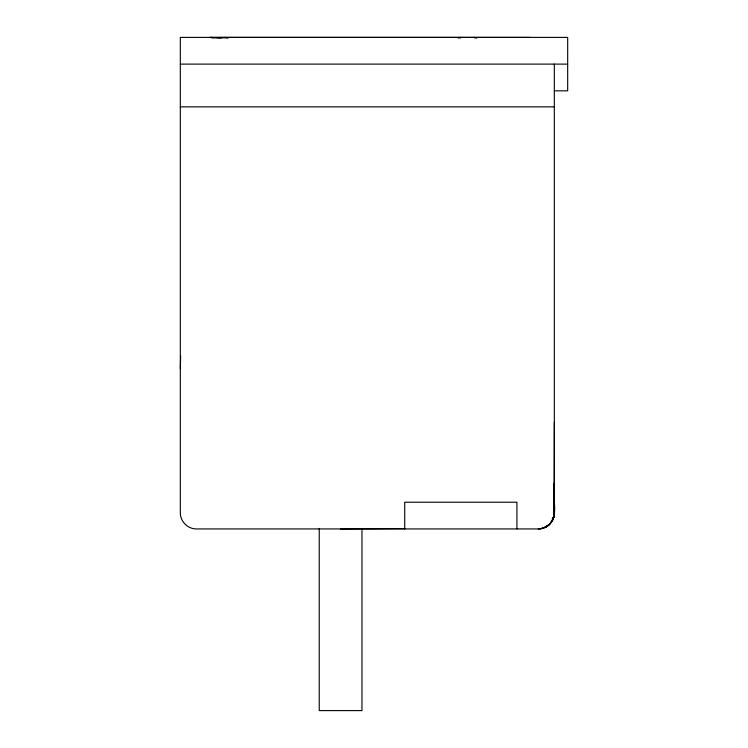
<?xml version="1.0" encoding="UTF-8"?>
<svg xmlns="http://www.w3.org/2000/svg" width="748" height="748" viewBox="0 0 748 748"><rect width="100%" height="100%" fill="white"/><g stroke="black" fill="none" stroke-linecap="round" stroke-linejoin="round"><path stroke-width="1.12" d="M554.324 90.826L567.676 90.826L567.676 37.4L180.324 37.4L180.324 512.913C180.268 521.496 187.776 528.995 196.35 528.939L538.289 528.939C546.049 529.079 553.211 522.843 554.165 515.148L554.324 422.087M553.894 493.138L553.959 483.432L554.109 484.068M541.889 528.537L546.311 526.798L549.649 524.226L552.529 520.29L552.548 518.027M554.324 64.113L554.324 512.913L553.679 517.41L551.024 522.646L553.585 517.719L553.614 515.391M553.885 492.034L553.959 483.432M180.324 368.661L180.642 355.824M554.324 512.913L553.585 517.719L551.837 521.496C557.802 510.8 552.258 497.663 553.959 486.2L554.165 515.148M545.563 527.2C549.584 525.143 552.454 521.337 553.772 517.064M552.174 520.926L553.679 517.42M547.293 526.181L549.64 524.236M543.637 528.023L549.63 524.245M545.937 527.003L547.938 525.713M540.103 528.836L546.311 526.798M223.428 37.839L228.177 37.839L225.073 37.4M460.824 37.4L458.057 37.765L460.824 37.765M538.289 528.939L542.44 528.397M530.276 37.4L209.711 37.4L213.227 37.727M221.212 37.783L211.235 37.512L222.521 37.727M180.324 64.113L567.676 64.113M180.324 106.861L554.324 106.861M404.724 528.574L340.611 528.939M211.235 37.512L220.333 37.774M474.176 37.4L476.944 37.765L474.176 37.765M219.819 37.4L222.614 37.839M552.435 518.027L552.529 520.29M553.529 515.391L553.585 517.719M516.924 528.939L516.924 502.226L404.724 502.226L404.724 528.939M361.976 528.752L361.976 710.6L319.237 710.6L319.237 528.387"/></g></svg>
